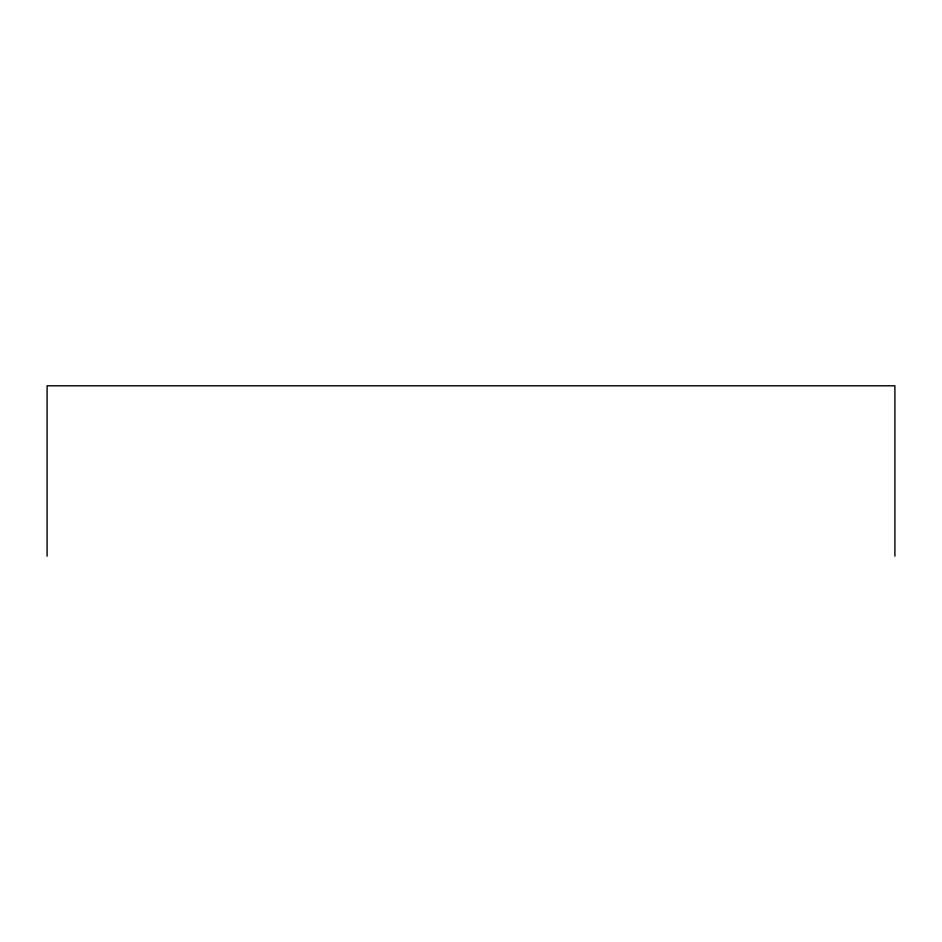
<?xml version="1.0" encoding="UTF-8"?>
<svg xmlns="http://www.w3.org/2000/svg" width="942" height="942" viewBox="0 0 942 942"><rect width="100%" height="100%" fill="white"/><g stroke="black" fill="none" stroke-linecap="round" stroke-linejoin="round"><path stroke-width="1.41" d="M894.9 556.192L894.9 385.808L47.1 385.808L47.1 556.192"/></g></svg>
